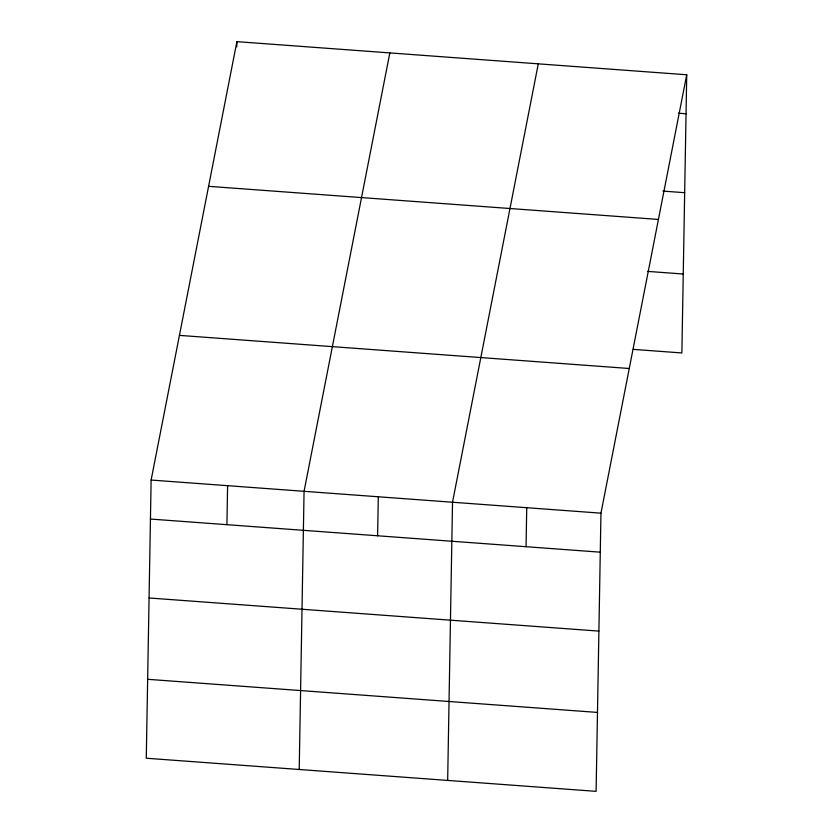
<?xml version="1.0" encoding="UTF-8"?>
<svg xmlns="http://www.w3.org/2000/svg" width="833" height="833" viewBox="0 0 833 833"><rect width="100%" height="100%" fill="white"/><g stroke="black" fill="none" stroke-linecap="round" stroke-linejoin="round"><path stroke-width="1.25" d="M151.127 480.047L146.275 758.228L596.105 791.35L600.957 513.17L686.725 74.772L236.895 41.65L151.127 480.047L600.957 513.17M226.92 524.675L227.596 485.681M236.801 46.846L236.895 41.65M299.214 769.494L304.066 491.314L389.834 52.916M377.609 535.775L378.297 496.78M447.665 780.417L452.517 502.247L538.285 63.839M526.06 546.708L526.737 507.703M686.725 74.772L681.873 352.953L633.247 349.371M678.374 113.205L686.048 113.767M662.912 191.101L684.674 192.694M208.594 186.321L658.424 219.443M647.418 271.381L683.247 274.015M179.428 335.376L629.269 368.498M150.45 519.053L600.281 552.175M149.065 597.979L598.906 631.102M147.649 679.301L597.48 712.423"/></g></svg>
